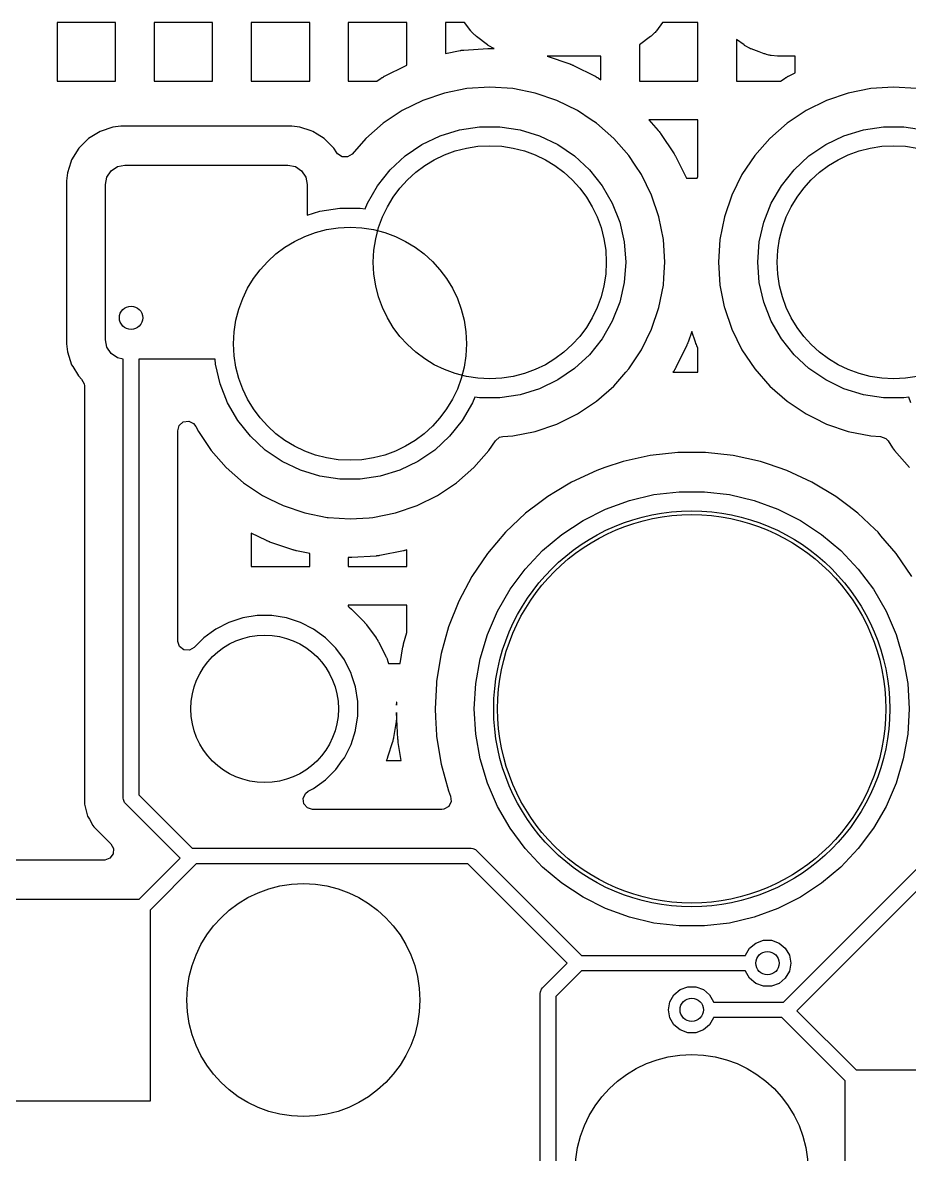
# Model space of a CAD drawing. Extents: x 2.49 to 8.57, y -5.87 to -1.87.
# Drawn here: x 6.514 to 6.964, y -4.176 to -3.603 of the extents above; entities that cross this region are included whole.
import ezdxf

# ---------------------------------------------------------------- set-up
doc = ezdxf.new("R2010")
doc.units = 0
doc.header["$MEASUREMENT"] = 0
doc.layers.add('BLACK', color=7, linetype='CONTINUOUS')

msp = doc.modelspace()

# ---------------------------------------------------------------- linework, layer by layer
at = {"layer": 'BLACK', "linetype": 'CONTINUOUS'}
for p, q in [((6.56142, -3.60268), (6.53182, -3.60268)), ((6.53182, -3.60268), (6.53182, -3.63228)), ((6.56142, -3.63228), (6.56142, -3.60268)), ((6.61064, -3.60268), (6.58103, -3.60268)), ((6.58103, -3.60268), (6.58103, -3.63228)), ((6.61064, -3.63228), (6.61064, -3.60268)), ((6.65985, -3.60268), (6.63024, -3.60268)), ((6.63024, -3.60268), (6.63024, -3.63228)), ((6.65985, -3.63228), (6.65985, -3.60268)), ((6.70906, -3.60268), (6.67945, -3.60268)), ((6.67945, -3.60268), (6.67945, -3.63228)), ((6.70906, -3.61828), (6.70906, -3.60268)), ((6.73842, -3.60268), (6.72867, -3.60268)), ((6.72867, -3.60268), (6.72867, -3.61828)), ((6.74151, -3.60681), (6.73842, -3.60268)), ((6.74173, -3.60709), (6.74151, -3.60681)), ((6.74219, -3.60762), (6.74173, -3.60709)), ((6.74243, -3.60787), (6.74219, -3.60762)), ((6.74342, -3.60886), (6.74243, -3.60787)), ((6.83473, -3.60787), (6.83374, -3.60886)), ((6.83497, -3.60762), (6.83473, -3.60787)), ((6.83543, -3.60709), (6.83497, -3.60762)), ((6.83565, -3.60681), (6.83543, -3.60709)), ((6.83875, -3.60268), (6.83565, -3.60681)), ((6.8567, -3.60268), (6.83875, -3.60268)), ((6.8567, -3.63228), (6.8567, -3.60268)), ((6.74368, -3.6091), (6.74342, -3.60886)), ((6.74421, -3.60956), (6.74368, -3.6091)), ((6.74448, -3.60978), (6.74421, -3.60956)), ((6.75007, -3.61397), (6.74448, -3.60978)), ((6.75014, -3.61401), (6.75007, -3.61397)), ((6.75042, -3.61421), (6.75014, -3.61401)), ((6.83269, -3.60978), (6.82709, -3.61397)), ((6.82709, -3.61397), (6.82709, -3.63228)), ((6.83296, -3.60956), (6.83269, -3.60978)), ((6.83349, -3.6091), (6.83296, -3.60956)), ((6.83374, -3.60886), (6.83349, -3.6091)), ((6.88006, -3.61401), (6.87631, -3.61121)), ((6.87631, -3.61121), (6.87631, -3.63228)), ((6.88034, -3.61421), (6.88006, -3.61401)), ((6.70906, -3.61974), (6.70906, -3.61828)), ((6.70906, -3.62425), (6.70906, -3.61974)), ((6.72867, -3.61828), (6.73608, -3.6168)), ((6.73608, -3.6168), (6.73624, -3.61677)), ((6.73624, -3.61677), (6.73656, -3.61672)), ((6.73656, -3.61672), (6.73671, -3.6167)), ((6.73671, -3.6167), (6.73735, -3.61661)), ((6.73735, -3.61661), (6.73751, -3.6166)), ((6.73751, -3.6166), (6.73783, -3.61656)), ((6.73783, -3.61656), (6.73799, -3.61655)), ((6.73799, -3.61655), (6.75022, -3.61575)), ((6.75022, -3.61575), (6.75038, -3.61574)), ((6.75038, -3.61574), (6.7507, -3.61573)), ((6.75101, -3.61459), (6.75042, -3.61421)), ((6.7507, -3.61573), (6.75086, -3.61573)), ((6.75086, -3.61573), (6.7515, -3.61573)), ((6.75131, -3.61477), (6.75101, -3.61459)), ((6.75254, -3.61544), (6.75131, -3.61477)), ((6.7515, -3.61573), (6.75166, -3.61573)), ((6.75166, -3.61573), (6.75198, -3.61574)), ((6.75198, -3.61574), (6.75214, -3.61575)), ((6.75214, -3.61575), (6.75336, -3.61583)), ((6.75286, -3.6156), (6.75254, -3.61544)), ((6.75336, -3.61583), (6.75286, -3.6156)), ((6.80749, -3.61974), (6.7803, -3.61974)), ((6.7803, -3.61974), (6.79177, -3.62363)), ((6.80749, -3.63161), (6.80749, -3.61974)), ((6.88094, -3.61459), (6.88034, -3.61421)), ((6.88124, -3.61477), (6.88094, -3.61459)), ((6.88247, -3.61544), (6.88124, -3.61477)), ((6.88278, -3.6156), (6.88247, -3.61544)), ((6.88342, -3.61589), (6.88278, -3.6156)), ((6.88374, -3.61602), (6.88342, -3.61589)), ((6.88781, -3.61754), (6.88374, -3.61602)), ((6.89028, -3.61846), (6.88781, -3.61754)), ((6.89057, -3.61856), (6.89028, -3.61846)), ((6.89116, -3.61874), (6.89057, -3.61856)), ((6.89145, -3.61882), (6.89116, -3.61874)), ((6.89264, -3.6191), (6.89145, -3.61882)), ((6.89294, -3.61916), (6.89264, -3.6191)), ((6.89355, -3.61927), (6.89294, -3.61916)), ((6.89385, -3.61931), (6.89355, -3.61927)), ((6.89707, -3.61965), (6.89385, -3.61931)), ((6.8972, -3.61967), (6.89707, -3.61965)), ((6.89746, -3.61969), (6.8972, -3.61967)), ((6.89759, -3.6197), (6.89746, -3.61969)), ((6.89811, -3.61972), (6.89759, -3.6197)), ((6.89824, -3.61973), (6.89811, -3.61972)), ((6.89851, -3.61974), (6.89824, -3.61973)), ((6.89864, -3.61974), (6.89851, -3.61974)), ((6.90591, -3.61974), (6.89864, -3.61974)), ((6.90591, -3.62813), (6.90591, -3.61974)), ((6.69783, -3.62979), (6.70882, -3.62437)), ((6.70882, -3.62437), (6.70896, -3.6243)), ((6.70896, -3.6243), (6.70906, -3.62425)), ((6.79177, -3.62363), (6.79192, -3.62369)), ((6.79192, -3.62369), (6.79222, -3.6238)), ((6.79222, -3.6238), (6.79237, -3.62386)), ((6.79237, -3.62386), (6.79296, -3.6241)), ((6.79296, -3.6241), (6.79311, -3.62417)), ((6.79311, -3.62417), (6.7934, -3.6243)), ((6.7934, -3.6243), (6.79354, -3.62437)), ((6.79354, -3.62437), (6.80454, -3.62979)), ((6.69386, -3.63228), (6.69616, -3.63075)), ((6.69616, -3.63075), (6.69629, -3.63066)), ((6.69629, -3.63066), (6.69657, -3.63049)), ((6.69657, -3.63049), (6.6967, -3.63041)), ((6.6967, -3.63041), (6.69726, -3.63009)), ((6.69726, -3.63009), (6.6974, -3.63001)), ((6.6974, -3.63001), (6.69768, -3.62986)), ((6.69768, -3.62986), (6.69783, -3.62979)), ((6.80454, -3.62979), (6.80468, -3.62986)), ((6.80468, -3.62986), (6.80496, -3.63001)), ((6.80496, -3.63001), (6.8051, -3.63009)), ((6.8051, -3.63009), (6.80566, -3.63041)), ((6.80566, -3.63041), (6.8058, -3.63049)), ((6.8058, -3.63049), (6.80607, -3.63066)), ((6.80607, -3.63066), (6.8062, -3.63075)), ((6.8062, -3.63075), (6.80749, -3.63161)), ((6.89859, -3.63228), (6.90088, -3.63075)), ((6.90088, -3.63075), (6.90102, -3.63066)), ((6.90102, -3.63066), (6.90129, -3.63049)), ((6.90129, -3.63049), (6.90143, -3.63041)), ((6.90143, -3.63041), (6.90198, -3.63009)), ((6.90198, -3.63009), (6.90212, -3.63001)), ((6.90212, -3.63001), (6.90241, -3.62986)), ((6.90241, -3.62986), (6.90255, -3.62979)), ((6.90255, -3.62979), (6.90591, -3.62813)), ((6.53182, -3.63228), (6.56142, -3.63228)), ((6.58103, -3.63228), (6.61064, -3.63228)), ((6.63024, -3.63228), (6.65985, -3.63228)), ((6.67945, -3.63228), (6.69386, -3.63228)), ((6.73959, -3.6361), (6.7282, -3.63836)), ((6.75118, -3.63534), (6.73959, -3.6361)), ((6.73959, -3.6361), (6.73959, -3.6361)), ((6.73959, -3.6361), (6.73959, -3.6361)), ((6.73959, -3.6361), (6.73959, -3.6361)), ((6.73959, -3.6361), (6.73959, -3.6361)), ((6.76277, -3.6361), (6.75118, -3.63534)), ((6.75118, -3.63534), (6.75118, -3.63534)), ((6.77416, -3.63836), (6.76277, -3.6361)), ((6.76277, -3.6361), (6.76277, -3.6361)), ((6.76277, -3.6361), (6.76277, -3.6361)), ((6.82709, -3.63228), (6.8567, -3.63228)), ((6.87631, -3.63228), (6.89859, -3.63228)), ((6.94432, -3.6361), (6.93292, -3.63836)), ((6.95591, -3.63534), (6.94432, -3.6361)), ((6.94432, -3.6361), (6.94432, -3.6361)), ((6.94432, -3.6361), (6.94432, -3.6361)), ((6.94432, -3.6361), (6.94432, -3.6361)), ((6.94432, -3.6361), (6.94432, -3.6361)), ((6.96749, -3.6361), (6.95591, -3.63534)), ((6.95591, -3.63534), (6.95591, -3.63534)), ((6.7172, -3.64209), (6.70678, -3.64723)), ((6.7282, -3.63836), (6.7172, -3.64209)), ((6.7282, -3.63836), (6.7282, -3.63836)), ((6.78516, -3.64209), (6.77416, -3.63836)), ((6.77416, -3.63836), (6.77416, -3.63836)), ((6.77416, -3.63836), (6.77416, -3.63836)), ((6.79558, -3.64723), (6.78516, -3.64209)), ((6.92193, -3.64209), (6.91151, -3.64723)), ((6.93292, -3.63836), (6.92193, -3.64209)), ((6.93292, -3.63836), (6.93292, -3.63836)), ((6.70678, -3.64723), (6.69713, -3.65368)), ((6.80255, -3.65189), (6.79558, -3.64723)), ((6.79558, -3.64723), (6.79558, -3.64723)), ((6.91151, -3.64723), (6.90185, -3.65368)), ((6.69713, -3.65368), (6.6884, -3.66134)), ((6.80523, -3.65368), (6.80255, -3.65189)), ((6.81397, -3.66134), (6.80523, -3.65368)), ((6.8567, -3.65189), (6.83176, -3.65189)), ((6.83176, -3.65189), (6.83658, -3.65739)), ((6.8567, -3.68064), (6.8567, -3.65189)), ((6.90185, -3.65368), (6.89312, -3.66134)), ((6.55357, -3.6578), (6.54769, -3.66142)), ((6.56013, -3.65562), (6.55357, -3.6578)), ((6.55357, -3.6578), (6.55357, -3.6578)), ((6.56417, -3.65521), (6.56013, -3.65562)), ((6.56013, -3.65562), (6.56013, -3.65562)), ((6.65079, -3.65521), (6.56417, -3.65521)), ((6.56417, -3.65521), (6.56417, -3.65521)), ((6.65483, -3.65562), (6.65079, -3.65521)), ((6.66063, -3.65754), (6.65483, -3.65562)), ((6.65483, -3.65562), (6.65483, -3.65562)), ((6.66139, -3.6578), (6.66063, -3.65754)), ((6.66357, -3.65914), (6.66139, -3.6578)), ((6.66139, -3.6578), (6.66139, -3.6578)), ((6.66727, -3.66142), (6.66357, -3.65914)), ((6.71673, -3.66446), (6.72601, -3.65999)), ((6.72601, -3.65999), (6.73585, -3.65696)), ((6.73585, -3.65696), (6.74603, -3.65542)), ((6.74603, -3.65542), (6.75633, -3.65542)), ((6.75633, -3.65542), (6.76651, -3.65696)), ((6.76651, -3.65696), (6.77635, -3.65999)), ((6.77635, -3.65999), (6.78563, -3.66446)), ((6.83658, -3.65739), (6.83668, -3.65751)), ((6.83668, -3.65751), (6.83689, -3.65776)), ((6.83689, -3.65776), (6.83698, -3.65788)), ((6.83698, -3.65788), (6.83738, -3.65839)), ((6.83738, -3.65839), (6.83747, -3.65852)), ((6.83747, -3.65852), (6.83766, -3.65878)), ((6.83766, -3.65878), (6.83775, -3.65891)), ((6.83775, -3.65891), (6.84456, -3.66911)), ((6.92146, -3.66446), (6.93073, -3.65999)), ((6.93073, -3.65999), (6.94057, -3.65696)), ((6.94057, -3.65696), (6.95076, -3.65542)), ((6.95076, -3.65542), (6.96105, -3.65542)), ((6.96105, -3.65542), (6.97124, -3.65696)), ((6.54769, -3.66142), (6.54281, -3.66631)), ((6.67215, -3.66631), (6.66727, -3.66142)), ((6.66727, -3.66142), (6.66727, -3.66142)), ((6.6884, -3.66134), (6.68142, -3.6693)), ((6.70822, -3.67026), (6.71673, -3.66446)), ((6.78563, -3.66446), (6.79414, -3.67026)), ((6.81906, -3.66715), (6.81397, -3.66134)), ((6.89312, -3.66134), (6.88546, -3.67007)), ((6.91295, -3.67026), (6.92146, -3.66446)), ((6.54281, -3.66631), (6.53918, -3.67219)), ((6.67359, -3.66864), (6.67215, -3.66631)), ((6.67404, -3.66925), (6.67359, -3.66864)), ((6.67635, -3.67075), (6.67404, -3.66925)), ((6.6791, -3.67077), (6.67635, -3.67075)), ((6.68142, -3.6693), (6.6791, -3.67077)), ((6.70068, -3.67727), (6.70822, -3.67026)), ((6.79414, -3.67026), (6.80169, -3.67727)), ((6.82162, -3.67007), (6.81906, -3.66715)), ((6.8249, -3.67498), (6.82162, -3.67007)), ((6.84456, -3.66911), (6.84464, -3.66924)), ((6.84464, -3.66924), (6.84481, -3.66951)), ((6.84481, -3.66951), (6.8449, -3.66965)), ((6.8449, -3.66965), (6.84522, -3.67021)), ((6.84522, -3.67021), (6.8453, -3.67035)), ((6.8453, -3.67035), (6.84545, -3.67063)), ((6.84545, -3.67063), (6.84552, -3.67077)), ((6.84552, -3.67077), (6.85081, -3.6815)), ((6.88546, -3.67007), (6.87901, -3.67973)), ((6.9054, -3.67727), (6.91295, -3.67026)), ((6.53877, -3.67342), (6.53701, -3.67874)), ((6.53918, -3.67219), (6.53877, -3.67342)), ((6.53918, -3.67219), (6.53918, -3.67219)), ((6.55918, -3.6778), (6.56238, -3.67566)), ((6.56238, -3.67566), (6.56614, -3.67492)), ((6.56614, -3.67492), (6.64882, -3.67492)), ((6.64882, -3.67492), (6.65259, -3.67566)), ((6.65259, -3.67566), (6.65578, -3.6778)), ((6.82808, -3.67973), (6.8249, -3.67498)), ((6.53701, -3.67874), (6.53659, -3.68279)), ((6.53659, -3.68279), (6.53659, -3.76547)), ((6.53701, -3.67874), (6.53701, -3.67874)), ((6.53701, -3.67874), (6.53701, -3.67874)), ((6.5563, -3.68476), (6.55705, -3.68099)), ((6.55705, -3.68099), (6.55918, -3.6778)), ((6.65578, -3.6778), (6.65791, -3.68099)), ((6.65791, -3.68099), (6.65866, -3.68476)), ((6.69426, -3.68532), (6.70068, -3.67727)), ((6.80169, -3.67727), (6.80811, -3.68532)), ((6.83321, -3.69015), (6.82808, -3.67973)), ((6.82808, -3.67973), (6.82808, -3.67973)), ((6.85081, -3.6815), (6.85628, -3.6815)), ((6.85628, -3.6815), (6.8567, -3.68064)), ((6.87901, -3.67973), (6.87387, -3.69015)), ((6.89898, -3.68532), (6.9054, -3.67727)), ((6.5563, -3.7635), (6.5563, -3.68476)), ((6.65866, -3.68476), (6.65866, -3.70025)), ((6.68911, -3.69423), (6.69426, -3.68532)), ((6.80811, -3.68532), (6.81326, -3.69423)), ((6.89383, -3.69423), (6.89898, -3.68532)), ((6.68797, -3.69714), (6.68911, -3.69423)), ((6.81326, -3.69423), (6.81702, -3.70382)), ((6.83695, -3.70115), (6.83321, -3.69015)), ((6.87387, -3.69015), (6.87014, -3.70115)), ((6.89007, -3.70382), (6.89383, -3.69423)), ((6.65866, -3.70025), (6.66498, -3.6983)), ((6.66498, -3.6983), (6.67517, -3.69676)), ((6.67517, -3.69676), (6.68546, -3.69676)), ((6.68546, -3.69676), (6.68797, -3.69714)), ((6.81702, -3.70382), (6.81931, -3.71386)), ((6.83921, -3.71254), (6.83695, -3.70115)), ((6.87014, -3.70115), (6.86787, -3.71254)), ((6.87014, -3.70115), (6.87014, -3.70115)), ((6.88778, -3.71386), (6.89007, -3.70382)), ((6.81931, -3.71386), (6.82008, -3.72413)), ((6.83997, -3.72413), (6.83921, -3.71254)), ((6.83921, -3.71254), (6.83921, -3.71254)), ((6.83921, -3.71254), (6.83921, -3.71254)), ((6.86787, -3.71254), (6.86711, -3.72413)), ((6.86787, -3.71254), (6.86787, -3.71254)), ((6.88701, -3.72413), (6.88778, -3.71386)), ((6.82008, -3.72413), (6.81931, -3.7344)), ((6.83946, -3.73204), (6.83997, -3.72413)), ((6.83997, -3.72413), (6.83997, -3.72413)), ((6.86711, -3.72413), (6.86711, -3.72413)), ((6.86711, -3.72413), (6.86787, -3.73572)), ((6.88778, -3.7344), (6.88701, -3.72413)), ((6.81931, -3.7344), (6.81702, -3.74444)), ((6.83921, -3.73572), (6.83946, -3.73204)), ((6.89007, -3.74444), (6.88778, -3.7344)), ((6.83695, -3.74711), (6.83921, -3.73572)), ((6.86787, -3.73572), (6.86787, -3.73572)), ((6.86787, -3.73572), (6.86787, -3.73572)), ((6.86787, -3.73572), (6.87007, -3.74679)), ((6.81702, -3.74444), (6.81326, -3.75402)), ((6.89383, -3.75402), (6.89007, -3.74444)), ((6.83321, -3.75811), (6.83695, -3.74711)), ((6.87007, -3.74679), (6.87014, -3.74711)), ((6.87014, -3.74711), (6.87014, -3.74711)), ((6.87014, -3.74711), (6.87387, -3.75811)), ((6.81326, -3.75402), (6.80811, -3.76294)), ((6.89898, -3.76294), (6.89383, -3.75402)), ((6.80811, -3.76294), (6.80169, -3.77099)), ((6.82808, -3.76852), (6.83321, -3.75811)), ((6.85354, -3.75922), (6.85168, -3.76471)), ((6.85541, -3.76471), (6.85354, -3.75922)), ((6.87387, -3.75811), (6.87901, -3.76852)), ((6.9054, -3.77099), (6.89898, -3.76294)), ((6.53659, -3.76547), (6.53659, -3.76547)), ((6.53659, -3.76547), (6.53701, -3.76951)), ((6.55705, -3.76726), (6.5563, -3.7635)), ((6.55918, -3.77046), (6.55705, -3.76726)), ((6.82162, -3.77818), (6.82808, -3.76852)), ((6.85094, -3.76649), (6.84552, -3.77748)), ((6.85101, -3.76635), (6.85094, -3.76649)), ((6.85114, -3.76605), (6.85101, -3.76635)), ((6.85121, -3.76591), (6.85114, -3.76605)), ((6.85145, -3.76531), (6.85121, -3.76591)), ((6.85151, -3.76516), (6.85145, -3.76531)), ((6.85162, -3.76486), (6.85151, -3.76516)), ((6.85168, -3.76471), (6.85162, -3.76486)), ((6.85546, -3.76486), (6.85541, -3.76471)), ((6.85558, -3.76516), (6.85546, -3.76486)), ((6.85564, -3.76531), (6.85558, -3.76516)), ((6.85588, -3.76591), (6.85564, -3.76531)), ((6.85594, -3.76605), (6.85588, -3.76591)), ((6.85608, -3.76635), (6.85594, -3.76605)), ((6.85615, -3.76649), (6.85608, -3.76635)), ((6.8567, -3.76761), (6.85615, -3.76649)), ((6.8567, -3.77992), (6.8567, -3.76761)), ((6.87901, -3.76852), (6.87901, -3.76852)), ((6.87901, -3.76852), (6.88546, -3.77818)), ((6.53701, -3.76951), (6.53701, -3.76951)), ((6.53701, -3.76951), (6.53918, -3.77607)), ((6.56238, -3.77259), (6.55918, -3.77046)), ((6.56535, -3.77318), (6.56238, -3.77259)), ((6.56535, -3.99575), (6.56535, -3.77318)), ((6.61201, -3.77334), (6.57323, -3.77334)), ((6.57323, -3.77334), (6.57323, -3.99412)), ((6.61219, -3.77574), (6.61201, -3.77334)), ((6.80169, -3.77099), (6.79414, -3.77799)), ((6.91295, -3.77799), (6.9054, -3.77099)), ((6.53918, -3.77607), (6.53918, -3.77607)), ((6.53918, -3.77607), (6.53976, -3.77702)), ((6.53976, -3.77702), (6.54262, -3.78165)), ((6.61448, -3.78577), (6.61219, -3.77574)), ((6.79414, -3.77799), (6.78563, -3.78379)), ((6.81397, -3.78691), (6.8201, -3.77992)), ((6.8201, -3.77992), (6.82162, -3.77818)), ((6.84456, -3.77915), (6.84404, -3.77992)), ((6.84404, -3.77992), (6.8567, -3.77992)), ((6.84464, -3.77902), (6.84456, -3.77915)), ((6.84481, -3.77874), (6.84464, -3.77902)), ((6.8449, -3.77861), (6.84481, -3.77874)), ((6.84522, -3.77805), (6.8449, -3.77861)), ((6.8453, -3.77791), (6.84522, -3.77805)), ((6.84545, -3.77763), (6.8453, -3.77791)), ((6.84552, -3.77748), (6.84545, -3.77763)), ((6.88546, -3.77818), (6.89312, -3.78691)), ((6.92146, -3.78379), (6.91295, -3.77799)), ((6.54262, -3.78165), (6.54281, -3.78195)), ((6.54281, -3.78195), (6.54422, -3.78336)), ((6.54422, -3.78336), (6.54554, -3.78578)), ((6.54554, -3.78578), (6.54565, -3.78681)), ((6.61824, -3.79536), (6.61448, -3.78577)), ((6.78563, -3.78379), (6.77635, -3.78826)), ((6.93073, -3.78826), (6.92146, -3.78379)), ((6.54565, -3.78681), (6.54565, -3.99233)), ((6.76651, -3.7913), (6.75633, -3.79283)), ((6.77635, -3.78826), (6.76651, -3.7913)), ((6.80523, -3.79457), (6.81397, -3.78691)), ((6.89312, -3.78691), (6.90185, -3.79457)), ((6.94057, -3.7913), (6.93073, -3.78826)), ((6.95076, -3.79283), (6.94057, -3.7913)), ((6.62339, -3.80428), (6.61824, -3.79536)), ((6.74239, -3.79536), (6.73724, -3.80428)), ((6.74353, -3.79246), (6.74239, -3.79536)), ((6.74603, -3.79283), (6.74353, -3.79246)), ((6.75633, -3.79283), (6.74603, -3.79283)), ((6.79558, -3.80102), (6.80523, -3.79457)), ((6.90185, -3.79457), (6.91151, -3.80102)), ((6.96105, -3.79283), (6.95076, -3.79283)), ((6.96356, -3.79246), (6.96105, -3.79283)), ((6.9647, -3.79536), (6.96356, -3.79246)), ((6.78516, -3.80616), (6.79558, -3.80102)), ((6.91151, -3.80102), (6.91151, -3.80102)), ((6.91151, -3.80102), (6.91565, -3.80307)), ((6.91565, -3.80307), (6.92193, -3.80616)), ((6.59293, -3.80954), (6.59371, -3.8069)), ((6.59371, -3.8069), (6.59579, -3.8051)), ((6.59579, -3.8051), (6.59851, -3.80471)), ((6.59851, -3.80471), (6.60101, -3.80585)), ((6.60101, -3.80585), (6.60219, -3.80738)), ((6.60219, -3.80738), (6.60342, -3.80986)), ((6.62981, -3.81233), (6.62339, -3.80428)), ((6.73724, -3.80428), (6.73082, -3.81233)), ((6.77416, -3.80989), (6.78516, -3.80616)), ((6.92193, -3.80616), (6.93292, -3.80989)), ((6.59293, -3.87835), (6.59293, -3.80954)), ((6.60342, -3.80986), (6.60342, -3.80986)), ((6.60342, -3.80986), (6.60987, -3.81952)), ((6.63736, -3.81933), (6.62981, -3.81233)), ((6.73082, -3.81233), (6.72327, -3.81933)), ((6.75076, -3.81952), (6.75401, -3.81465)), ((6.75401, -3.81465), (6.75612, -3.81288)), ((6.75612, -3.81288), (6.75775, -3.81249)), ((6.75775, -3.81249), (6.76277, -3.81216)), ((6.76277, -3.81216), (6.77416, -3.80989)), ((6.93292, -3.80989), (6.94432, -3.81216)), ((6.94432, -3.81216), (6.94933, -3.81249)), ((6.94933, -3.81249), (6.95192, -3.81344)), ((6.95192, -3.81344), (6.95307, -3.81465)), ((6.95307, -3.81465), (6.95541, -3.81814)), ((6.60987, -3.81952), (6.61753, -3.82825)), ((6.64587, -3.82513), (6.63736, -3.81933)), ((6.72327, -3.81933), (6.71476, -3.82513)), ((6.7431, -3.82825), (6.75076, -3.81952)), ((6.8465, -3.82056), (6.83249, -3.82209)), ((6.86059, -3.82056), (6.8465, -3.82056)), ((6.8465, -3.82056), (6.8465, -3.82056)), ((6.8746, -3.82209), (6.86059, -3.82056)), ((6.86059, -3.82056), (6.86059, -3.82056)), ((6.95541, -3.81814), (6.95633, -3.81952)), ((6.95633, -3.81952), (6.96399, -3.82825)), ((6.65514, -3.8296), (6.64587, -3.82513)), ((6.71476, -3.82513), (6.70549, -3.8296)), ((6.81873, -3.82512), (6.80943, -3.82825)), ((6.83249, -3.82209), (6.81873, -3.82512)), ((6.88836, -3.82512), (6.8746, -3.82209)), ((6.89245, -3.8265), (6.88836, -3.82512)), ((6.61753, -3.82825), (6.62626, -3.83591)), ((6.66498, -3.83264), (6.65514, -3.8296)), ((6.70549, -3.8296), (6.69565, -3.83264)), ((6.73437, -3.83591), (6.7431, -3.82825)), ((6.80538, -3.82962), (6.79259, -3.83553)), ((6.80943, -3.82825), (6.80538, -3.82962)), ((6.80538, -3.82962), (6.80538, -3.82962)), ((6.80538, -3.82962), (6.80538, -3.82962)), ((6.90171, -3.82962), (6.89245, -3.8265)), ((6.9145, -3.83553), (6.90171, -3.82962)), ((6.90171, -3.82962), (6.90171, -3.82962)), ((6.90171, -3.82962), (6.90171, -3.82962)), ((6.62626, -3.83591), (6.63592, -3.84236)), ((6.67517, -3.83417), (6.66498, -3.83264)), ((6.68546, -3.83417), (6.67517, -3.83417)), ((6.69565, -3.83264), (6.68546, -3.83417)), ((6.72471, -3.84236), (6.73437, -3.83591)), ((6.79259, -3.83553), (6.78444, -3.84044)), ((6.79259, -3.83553), (6.79259, -3.83553)), ((6.92657, -3.8428), (6.9145, -3.83553)), ((6.9145, -3.83553), (6.9145, -3.83553)), ((6.9145, -3.83553), (6.9145, -3.83553)), ((6.9145, -3.83553), (6.9145, -3.83553)), ((6.63592, -3.84236), (6.63592, -3.84236)), ((6.63592, -3.84236), (6.63963, -3.84419)), ((6.71429, -3.8475), (6.72471, -3.84236)), ((6.78052, -3.8428), (6.77717, -3.84534)), ((6.78444, -3.84044), (6.78052, -3.8428)), ((6.82193, -3.8449), (6.8344, -3.84194)), ((6.8344, -3.84194), (6.84713, -3.84046)), ((6.84713, -3.84046), (6.85995, -3.84046)), ((6.85995, -3.84046), (6.87269, -3.84194)), ((6.87269, -3.84194), (6.88516, -3.8449)), ((6.93276, -3.8475), (6.92657, -3.8428)), ((6.63963, -3.84419), (6.64634, -3.8475)), ((6.64634, -3.8475), (6.65733, -3.85123)), ((6.7033, -3.85123), (6.71429, -3.8475)), ((6.77717, -3.84534), (6.7693, -3.85132)), ((6.79843, -3.85504), (6.80988, -3.84929)), ((6.80988, -3.84929), (6.82193, -3.8449)), ((6.88516, -3.8449), (6.89721, -3.84929)), ((6.89721, -3.84929), (6.90866, -3.85504)), ((6.93779, -3.85132), (6.93276, -3.8475)), ((6.65733, -3.85123), (6.66873, -3.8535)), ((6.66873, -3.8535), (6.66917, -3.85353)), ((6.66917, -3.85353), (6.68031, -3.85426)), ((6.68031, -3.85426), (6.68032, -3.85426)), ((6.68032, -3.85426), (6.69004, -3.85362)), ((6.68032, -3.85426), (6.68032, -3.85426)), ((6.69004, -3.85362), (6.6919, -3.8535)), ((6.6919, -3.8535), (6.7033, -3.85123)), ((6.7693, -3.85132), (6.75907, -3.86101)), ((6.7693, -3.85132), (6.7693, -3.85132)), ((6.78771, -3.86208), (6.79843, -3.85504)), ((6.90866, -3.85504), (6.91937, -3.86208)), ((6.94642, -3.8595), (6.93779, -3.85132)), ((6.93779, -3.85132), (6.93779, -3.85132)), ((6.93779, -3.85132), (6.93779, -3.85132)), ((6.94802, -3.86101), (6.94642, -3.8595)), ((6.63795, -3.86523), (6.63024, -3.86142)), ((6.63024, -3.86142), (6.63024, -3.87835)), ((6.6381, -3.86529), (6.63795, -3.86523)), ((6.63839, -3.86543), (6.6381, -3.86529)), ((6.63854, -3.86549), (6.63839, -3.86543)), ((6.63913, -3.86574), (6.63854, -3.86549)), ((6.63928, -3.8658), (6.63913, -3.86574)), ((6.63958, -3.86591), (6.63928, -3.8658)), ((6.63973, -3.86596), (6.63958, -3.86591)), ((6.65134, -3.8699), (6.63973, -3.86596)), ((6.75907, -3.86101), (6.74995, -3.87175)), ((6.77789, -3.87032), (6.78771, -3.86208)), ((6.91937, -3.86208), (6.92919, -3.87032)), ((6.9495, -3.86276), (6.94802, -3.86101)), ((6.95714, -3.87175), (6.9495, -3.86276)), ((6.65149, -3.86995), (6.65134, -3.8699)), ((6.6518, -3.87004), (6.65149, -3.86995)), ((6.65195, -3.87009), (6.6518, -3.87004)), ((6.65257, -3.87025), (6.65195, -3.87009)), ((6.65272, -3.87029), (6.65257, -3.87025)), ((6.65304, -3.87037), (6.65272, -3.87029)), ((6.65319, -3.8704), (6.65304, -3.87037)), ((6.65985, -3.87172), (6.65319, -3.8704)), ((6.65985, -3.87385), (6.65985, -3.87172)), ((6.70744, -3.8704), (6.69542, -3.87279)), ((6.70759, -3.87037), (6.70744, -3.8704)), ((6.70791, -3.87029), (6.70759, -3.87037)), ((6.70806, -3.87025), (6.70791, -3.87029)), ((6.70868, -3.87009), (6.70806, -3.87025)), ((6.70883, -3.87004), (6.70868, -3.87009)), ((6.70906, -3.86998), (6.70883, -3.87004)), ((6.70906, -3.87835), (6.70906, -3.86998)), ((6.74995, -3.87175), (6.74204, -3.88342)), ((6.74995, -3.87175), (6.74995, -3.87175)), ((6.7691, -3.87965), (6.77789, -3.87032)), ((6.92919, -3.87032), (6.93799, -3.87965)), ((6.96505, -3.88342), (6.95714, -3.87175)), ((6.95714, -3.87175), (6.95714, -3.87175)), ((6.95714, -3.87175), (6.95714, -3.87175)), ((6.65985, -3.87835), (6.65985, -3.87385)), ((6.67951, -3.87385), (6.67945, -3.87385)), ((6.67945, -3.87385), (6.67945, -3.87835)), ((6.67983, -3.87386), (6.67951, -3.87385)), ((6.67999, -3.87387), (6.67983, -3.87386)), ((6.68064, -3.87387), (6.67999, -3.87387)), ((6.6808, -3.87386), (6.68064, -3.87387)), ((6.68112, -3.87385), (6.6808, -3.87386)), ((6.68128, -3.87384), (6.68112, -3.87385)), ((6.69351, -3.87304), (6.68128, -3.87384)), ((6.69367, -3.87303), (6.69351, -3.87304)), ((6.69399, -3.873), (6.69367, -3.87303)), ((6.69415, -3.87298), (6.69399, -3.873)), ((6.69478, -3.8729), (6.69415, -3.87298)), ((6.69494, -3.87287), (6.69478, -3.8729)), ((6.69526, -3.87282), (6.69494, -3.87287)), ((6.69542, -3.87279), (6.69526, -3.87282)), ((6.59293, -3.89869), (6.59293, -3.87835)), ((6.63024, -3.87835), (6.65985, -3.87835)), ((6.67945, -3.87835), (6.70906, -3.87835)), ((6.74204, -3.88342), (6.73544, -3.89586)), ((6.74204, -3.88342), (6.74204, -3.88342)), ((6.76144, -3.88993), (6.7691, -3.87965)), ((6.93799, -3.87965), (6.94564, -3.88993)), ((6.75503, -3.90103), (6.76144, -3.88993)), ((6.94564, -3.88993), (6.95205, -3.90103)), ((6.59293, -3.91595), (6.59293, -3.89869)), ((6.70906, -3.89795), (6.67945, -3.89795)), ((6.67945, -3.89795), (6.67945, -3.89869)), ((6.67945, -3.89869), (6.67963, -3.89882)), ((6.67963, -3.89882), (6.67979, -3.89894)), ((6.67979, -3.89894), (6.68009, -3.89917)), ((6.68009, -3.89917), (6.68024, -3.8993)), ((6.68024, -3.8993), (6.68082, -3.8998)), ((6.68082, -3.8998), (6.68097, -3.89992)), ((6.68097, -3.89992), (6.68125, -3.90019)), ((6.68125, -3.90019), (6.68139, -3.90032)), ((6.68139, -3.90032), (6.68719, -3.90612)), ((6.70906, -3.91189), (6.70906, -3.89795)), ((6.73544, -3.89587), (6.73022, -3.90895)), ((6.73544, -3.89586), (6.73544, -3.89587)), ((6.62594, -3.90441), (6.61886, -3.9067)), ((6.63329, -3.90324), (6.62594, -3.90441)), ((6.64073, -3.90324), (6.63329, -3.90324)), ((6.63329, -3.90324), (6.63329, -3.90324)), ((6.64808, -3.90441), (6.64073, -3.90324)), ((6.64073, -3.90324), (6.64073, -3.90324)), ((6.65515, -3.9067), (6.64808, -3.90441)), ((6.68719, -3.90612), (6.68733, -3.90626)), ((6.68733, -3.90626), (6.68759, -3.90655)), ((6.68759, -3.90655), (6.68772, -3.90669)), ((6.74996, -3.9128), (6.75503, -3.90103)), ((6.95205, -3.90103), (6.95713, -3.9128)), ((6.60993, -3.91176), (6.60622, -3.91446)), ((6.61224, -3.91008), (6.60993, -3.91176)), ((6.61886, -3.9067), (6.61224, -3.91008)), ((6.66178, -3.91008), (6.65515, -3.9067)), ((6.6678, -3.91446), (6.66178, -3.91008)), ((6.68772, -3.90669), (6.68822, -3.90727)), ((6.68822, -3.90727), (6.68834, -3.90742)), ((6.68834, -3.90742), (6.68858, -3.90773)), ((6.68858, -3.90773), (6.68869, -3.90788)), ((6.68869, -3.90788), (6.69352, -3.91452)), ((6.70749, -3.91754), (6.70906, -3.91189)), ((6.73022, -3.90895), (6.72645, -3.92253)), ((6.73022, -3.90895), (6.73022, -3.90895)), ((6.59295, -3.9163), (6.59293, -3.91595)), ((6.59391, -3.91888), (6.59295, -3.9163)), ((6.60622, -3.91446), (6.60127, -3.91941)), ((6.60622, -3.91446), (6.60622, -3.91446)), ((6.60622, -3.91446), (6.60622, -3.91446)), ((6.67306, -3.91972), (6.6678, -3.91446)), ((6.69352, -3.91452), (6.69363, -3.91468)), ((6.69363, -3.91468), (6.69384, -3.915)), ((6.69384, -3.915), (6.69395, -3.91516)), ((6.69395, -3.91516), (6.69435, -3.91582)), ((6.69435, -3.91582), (6.69445, -3.91598)), ((6.69445, -3.91598), (6.69464, -3.91632)), ((6.69464, -3.91632), (6.69473, -3.91649)), ((6.69473, -3.91649), (6.69845, -3.9238)), ((6.70725, -3.91858), (6.70736, -3.91806)), ((6.70736, -3.91806), (6.70739, -3.91793)), ((6.70739, -3.91793), (6.70746, -3.91767)), ((6.70746, -3.91767), (6.70749, -3.91754)), ((6.74628, -3.92508), (6.74996, -3.9128)), ((6.95713, -3.9128), (6.96081, -3.92508)), ((6.59611, -3.92053), (6.59391, -3.91888)), ((6.59885, -3.92072), (6.59611, -3.92053)), ((6.60127, -3.91941), (6.59885, -3.92072)), ((6.67743, -3.92573), (6.67306, -3.91972)), ((6.69845, -3.9238), (6.69854, -3.92398)), ((6.70576, -3.92756), (6.70715, -3.9191)), ((6.70715, -3.9191), (6.70717, -3.91897)), ((6.70717, -3.91897), (6.70722, -3.91871)), ((6.70722, -3.91871), (6.70725, -3.91858)), ((6.72645, -3.92253), (6.72417, -3.93644)), ((6.72645, -3.92253), (6.72645, -3.92253)), ((6.67836, -3.92756), (6.67743, -3.92573)), ((6.68081, -3.93236), (6.67836, -3.92756)), ((6.69854, -3.92398), (6.6987, -3.92433)), ((6.6987, -3.92433), (6.69878, -3.9245)), ((6.69878, -3.9245), (6.69907, -3.92522)), ((6.69907, -3.92522), (6.69914, -3.92539)), ((6.69914, -3.92539), (6.69927, -3.92576)), ((6.69927, -3.92576), (6.69934, -3.92594)), ((6.69934, -3.92594), (6.69986, -3.92756)), ((6.69986, -3.92756), (6.70576, -3.92756)), ((6.74405, -3.93771), (6.74628, -3.92508)), ((6.96081, -3.92508), (6.96303, -3.93771)), ((6.68113, -3.93335), (6.68081, -3.93236)), ((6.68081, -3.93236), (6.68081, -3.93236)), ((6.68081, -3.93236), (6.68081, -3.93236)), ((6.68311, -3.93944), (6.68113, -3.93335)), ((6.68427, -3.94679), (6.68311, -3.93944)), ((6.7241, -3.93772), (6.72341, -3.95051)), ((6.72417, -3.93644), (6.7241, -3.93772)), ((6.72417, -3.93644), (6.72417, -3.93644)), ((6.72417, -3.93644), (6.72417, -3.93644)), ((6.74331, -3.95051), (6.74405, -3.93771)), ((6.96303, -3.93771), (6.96378, -3.95051)), ((6.68427, -3.94863), (6.68427, -3.94679)), ((6.68427, -3.95423), (6.68427, -3.94863)), ((6.70396, -3.94717), (6.70388, -3.94717)), ((6.70388, -3.94717), (6.70388, -3.94863)), ((6.70388, -3.94863), (6.70396, -3.94717)), ((6.70461, -3.9659), (6.70388, -3.95238)), ((6.70388, -3.95238), (6.70388, -3.95461)), ((6.72341, -3.95051), (6.72341, -3.95051)), ((6.72341, -3.95051), (6.72364, -3.9548)), ((6.74405, -3.9633), (6.74331, -3.95051)), ((6.96378, -3.95051), (6.96303, -3.9633)), ((6.68317, -3.96116), (6.68427, -3.95423)), ((6.7037, -3.95691), (6.70241, -3.96502)), ((6.70372, -3.95672), (6.7037, -3.95691)), ((6.70377, -3.95634), (6.70372, -3.95672)), ((6.70379, -3.95615), (6.70377, -3.95634)), ((6.70385, -3.95538), (6.70379, -3.95615)), ((6.70386, -3.95519), (6.70385, -3.95538)), ((6.70387, -3.9548), (6.70386, -3.95519)), ((6.70388, -3.95461), (6.70387, -3.9548)), ((6.72364, -3.9548), (6.72414, -3.96387)), ((6.68081, -3.96865), (6.68311, -3.96157)), ((6.68311, -3.96157), (6.68317, -3.96116)), ((6.72414, -3.96387), (6.72417, -3.96458)), ((6.74628, -3.97593), (6.74405, -3.9633)), ((6.96303, -3.9633), (6.96081, -3.97593)), ((6.67743, -3.97528), (6.68081, -3.96865)), ((6.70187, -3.96727), (6.69934, -3.97507)), ((6.70193, -3.96708), (6.70187, -3.96727)), ((6.70203, -3.96671), (6.70193, -3.96708)), ((6.70208, -3.96652), (6.70203, -3.96671)), ((6.70226, -3.96577), (6.70208, -3.96652)), ((6.7023, -3.96559), (6.70226, -3.96577)), ((6.70238, -3.96521), (6.7023, -3.96559)), ((6.70241, -3.96502), (6.70238, -3.96521)), ((6.70462, -3.96603), (6.70461, -3.9659)), ((6.70464, -3.9663), (6.70462, -3.96603)), ((6.70465, -3.96643), (6.70464, -3.9663)), ((6.70471, -3.96696), (6.70465, -3.96643)), ((6.70473, -3.96709), (6.70471, -3.96696)), ((6.70476, -3.96735), (6.70473, -3.96709)), ((6.70478, -3.96749), (6.70476, -3.96735)), ((6.70631, -3.97677), (6.70478, -3.96749)), ((6.72417, -3.96458), (6.72417, -3.96458)), ((6.72417, -3.96458), (6.72645, -3.97848)), ((6.67635, -3.97677), (6.67743, -3.97528)), ((6.69927, -3.97525), (6.69914, -3.97562)), ((6.69934, -3.97507), (6.69927, -3.97525)), ((6.67306, -3.9813), (6.67635, -3.97677)), ((6.6987, -3.97668), (6.69866, -3.97677)), ((6.69866, -3.97677), (6.70631, -3.97677)), ((6.69878, -3.97651), (6.6987, -3.97668)), ((6.69907, -3.9758), (6.69878, -3.97651)), ((6.69914, -3.97562), (6.69907, -3.9758)), ((6.72645, -3.97848), (6.72645, -3.97848)), ((6.72645, -3.97848), (6.73022, -3.99206)), ((6.74996, -3.98821), (6.74628, -3.97593)), ((6.96081, -3.97593), (6.95713, -3.98821)), ((6.66178, -3.99093), (6.6678, -3.98656)), ((6.6678, -3.98656), (6.67306, -3.9813)), ((6.54565, -3.99233), (6.54565, -3.99234)), ((6.54565, -3.99234), (6.54565, -3.99886)), ((6.65766, -3.99343), (6.65913, -3.99228)), ((6.65913, -3.99228), (6.66178, -3.99093)), ((6.66178, -3.99093), (6.66178, -3.99093)), ((6.66178, -3.99093), (6.66178, -3.99093)), ((6.73022, -3.99206), (6.73022, -3.99206)), ((6.73022, -3.99206), (6.73132, -3.99482)), ((6.75503, -3.99998), (6.74996, -3.98821)), ((6.95713, -3.98821), (6.95205, -3.99998)), ((6.56543, -3.99651), (6.56535, -3.99575)), ((6.56602, -3.99793), (6.56543, -3.99651)), ((6.56651, -3.99853), (6.56602, -3.99793)), ((6.57323, -3.99412), (6.60033, -4.02121)), ((6.65652, -3.99593), (6.65766, -3.99343)), ((6.65691, -3.99866), (6.65652, -3.99593)), ((6.73158, -3.99756), (6.73032, -4)), ((6.73132, -3.99482), (6.73158, -3.99756)), ((6.54565, -3.99886), (6.54565, -3.99886)), ((6.54565, -3.99886), (6.54709, -4.00424)), ((6.59415, -4.02618), (6.56651, -3.99853)), ((6.65871, -4.00073), (6.65691, -3.99866)), ((6.66135, -4.00151), (6.65871, -4.00073)), ((6.72679, -4.00151), (6.66135, -4.00151)), ((6.72793, -4.00137), (6.72679, -4.00151)), ((6.73032, -4), (6.72793, -4.00137)), ((6.76144, -4.01108), (6.75503, -3.99998)), ((6.90008, -4.09913), (6.99546, -4.00375)), ((6.95205, -3.99998), (6.94564, -4.01108)), ((6.54709, -4.00424), (6.54726, -4.00487)), ((6.54726, -4.00487), (6.54819, -4.00648)), ((6.54819, -4.00648), (6.54998, -4.00959)), ((6.54998, -4.00959), (6.55037, -4.01026)), ((6.55037, -4.01026), (6.55037, -4.01026)), ((6.55037, -4.01026), (6.55505, -4.01494)), ((6.55505, -4.01494), (6.55505, -4.01494)), ((6.55505, -4.01494), (6.55903, -4.01892)), ((6.7691, -4.02136), (6.76144, -4.01108)), ((6.99987, -4.01047), (6.90682, -4.10353)), ((6.94564, -4.01108), (6.93799, -4.02136)), ((6.55903, -4.01892), (6.56035, -4.02134)), ((6.56035, -4.02134), (6.56016, -4.02408)), ((6.60033, -4.02121), (6.60075, -4.02121)), ((6.60075, -4.02121), (6.74173, -4.02121)), ((6.74173, -4.02121), (6.74249, -4.02129)), ((6.74249, -4.02129), (6.74391, -4.02188)), ((6.77789, -4.03069), (6.7691, -4.02136)), ((6.93799, -4.02136), (6.92919, -4.03069)), ((6.55851, -4.02628), (6.55593, -4.02725)), ((6.56016, -4.02408), (6.55851, -4.02628)), ((6.57337, -4.04696), (6.59415, -4.02618)), ((6.74391, -4.02188), (6.74451, -4.02237)), ((6.74451, -4.02237), (6.79765, -4.07551)), ((6.55558, -4.02726), (6.47469, -4.02726)), ((6.55593, -4.02725), (6.55558, -4.02726)), ((6.60238, -4.02909), (6.57894, -4.05253)), ((6.7401, -4.02909), (6.60238, -4.02909)), ((6.79045, -4.07944), (6.7401, -4.02909)), ((6.78771, -4.03893), (6.77789, -4.03069)), ((6.92919, -4.03069), (6.91937, -4.03893)), ((6.79843, -4.04597), (6.78771, -4.03893)), ((6.91937, -4.03893), (6.90866, -4.04597)), ((6.47657, -4.04696), (6.57337, -4.04696)), ((6.80988, -4.05173), (6.79843, -4.04597)), ((6.90866, -4.04597), (6.89721, -4.05173)), ((6.57894, -4.05253), (6.57894, -4.14932)), ((6.82193, -4.05611), (6.80988, -4.05173)), ((6.89721, -4.05173), (6.88516, -4.05611)), ((6.8344, -4.05907), (6.82193, -4.05611)), ((6.84713, -4.06056), (6.8344, -4.05907)), ((6.85995, -4.06056), (6.84713, -4.06056)), ((6.87269, -4.05907), (6.85995, -4.06056)), ((6.88516, -4.05611), (6.87269, -4.05907)), ((6.88083, -4.0754), (6.88288, -4.07185)), ((6.88288, -4.07185), (6.88602, -4.06921)), ((6.88602, -4.06921), (6.88988, -4.06781)), ((6.88988, -4.06781), (6.89398, -4.06781)), ((6.89398, -4.06781), (6.89783, -4.06921)), ((6.89783, -4.06921), (6.90098, -4.07185)), ((6.90098, -4.07185), (6.90303, -4.0754)), ((6.79765, -4.07551), (6.8157, -4.07551)), ((6.8157, -4.07551), (6.8157, -4.07551)), ((6.8157, -4.07551), (6.88081, -4.07551)), ((6.88081, -4.07551), (6.88083, -4.0754)), ((6.90303, -4.0754), (6.90374, -4.07944)), ((6.77792, -4.09197), (6.79045, -4.07944)), ((6.79765, -4.08338), (6.78465, -4.09638)), ((6.8157, -4.08338), (6.79765, -4.08338)), ((6.88081, -4.08338), (6.8157, -4.08338)), ((6.8157, -4.08338), (6.8157, -4.08338)), ((6.88083, -4.08348), (6.88081, -4.08338)), ((6.88288, -4.08703), (6.88083, -4.08348)), ((6.90303, -4.08348), (6.90098, -4.08703)), ((6.90374, -4.07944), (6.90303, -4.08348)), ((6.88602, -4.08967), (6.88288, -4.08703)), ((6.88988, -4.09107), (6.88602, -4.08967)), ((6.89783, -4.08967), (6.89398, -4.09107)), ((6.90098, -4.08703), (6.89783, -4.08967)), ((6.77677, -4.09475), (6.77685, -4.09398)), ((6.77677, -4.28121), (6.77677, -4.09475)), ((6.77685, -4.09398), (6.77744, -4.09256)), ((6.77744, -4.09256), (6.77792, -4.09197)), ((6.84244, -4.09903), (6.8445, -4.09547)), ((6.8445, -4.09547), (6.84764, -4.09284)), ((6.84764, -4.09284), (6.85149, -4.09143)), ((6.85149, -4.09143), (6.85559, -4.09143)), ((6.85559, -4.09143), (6.85945, -4.09284)), ((6.85945, -4.09284), (6.86259, -4.09547)), ((6.86259, -4.09547), (6.86464, -4.09903)), ((6.89398, -4.09107), (6.88988, -4.09107)), ((6.78465, -4.09638), (6.78465, -4.28121)), ((6.84173, -4.10306), (6.84244, -4.09903)), ((6.86464, -4.09903), (6.86466, -4.09913)), ((6.86466, -4.09913), (6.90008, -4.09913)), ((6.84244, -4.1071), (6.84173, -4.10306)), ((6.8445, -4.11066), (6.84244, -4.1071)), ((6.86464, -4.1071), (6.86259, -4.11066)), ((6.86466, -4.107), (6.86464, -4.1071)), ((6.89916, -4.107), (6.86466, -4.107)), ((6.9313, -4.13914), (6.89916, -4.107)), ((6.90682, -4.10353), (6.93687, -4.13358)), ((6.84764, -4.11329), (6.8445, -4.11066)), ((6.86259, -4.11066), (6.85945, -4.11329)), ((6.85149, -4.1147), (6.84764, -4.11329)), ((6.85559, -4.1147), (6.85149, -4.1147)), ((6.85945, -4.11329), (6.85559, -4.1147)), ((6.93687, -4.13358), (6.98709, -4.13358)), ((6.9313, -4.23594), (6.9313, -4.13914)), ((6.57894, -4.14932), (6.47657, -4.14932))]:
    msp.add_line(p, q, dxfattribs=at)
at = {"layer": 'BLACK'}
for centre, radius in [((6.75118, -3.72413), 0.05906), ((6.95591, -3.72413), 0.05906), ((6.68032, -3.76547), 0.05906), ((6.56929, -3.75228), 0.00591), ((6.85354, -3.95051), 0.10039), ((6.85354, -3.95051), 0.09843), ((6.63701, -3.95051), 0.0374), ((6.65669, -4.09814), 0.05906), ((6.89193, -4.07944), 0.00591), ((6.85354, -4.10306), 0.00591), ((6.85354, -4.18476), 0.05906)]:
    msp.add_circle(centre, radius, dxfattribs=at)

doc.saveas('drawing.dxf')
